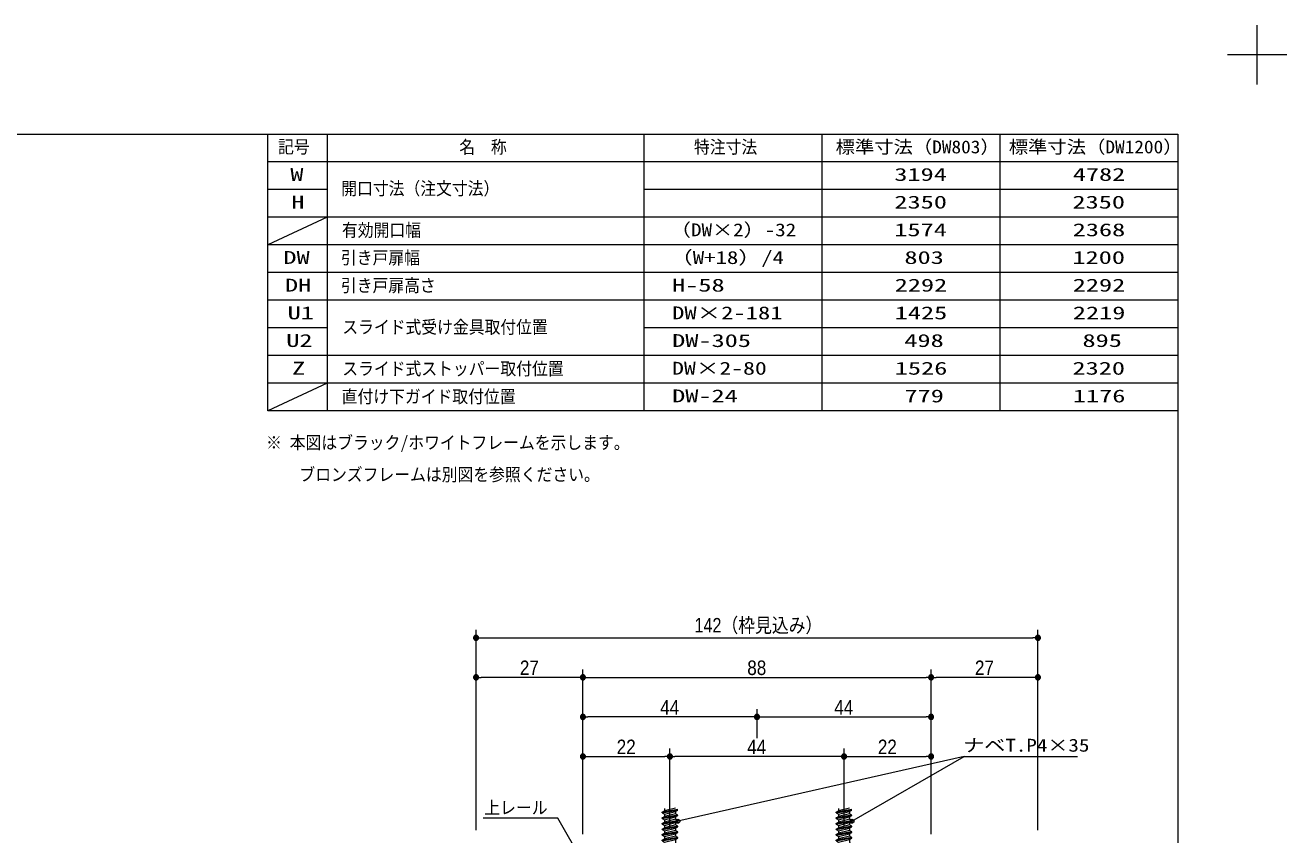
# Model space of a CAD drawing. Units: millimetres, scale not verified, with parts at other scales. Extents: x -6062 to 6062, y -3045 to 3045.
# Drawn here: x -701 to 2488, y 998 to 3045 of the extents above; entities that cross this region are included whole.
import ezdxf
from ezdxf.enums import TextEntityAlignment as Align

# ---------------------------------------------------------------- set-up
doc = ezdxf.new("R2010")
doc.units = ezdxf.units.MM
doc.header["$LTSCALE"] = 20
for name, color, linetype, lineweight in [('0-0_2寸法-1', 7, 'Continuous', 9), ('0-1_0', 7, 'Continuous', 9), ('0-3_2寸法-3', 7, 'Continuous', 9), ('0-4_3一般', 7, 'Continuous', 9), ('0-5_1図面枠', 7, 'Continuous', 9)]:
    doc.layers.add(name, color=color, linetype=linetype, lineweight=lineweight)
doc.styles.add('ＭＳ ゴシック', font='')
doc.styles.add('ＭＳ Ｐゴシック', font='')
doc.styles.get('ＭＳ ゴシック').set_extended_font_data('MS Gothic')
doc.styles.get('ＭＳ Ｐゴシック').set_extended_font_data('MS PGothic')

# ---------------------------------------------------------------- blocks, each defined once
blk = doc.blocks.new('_Dot')
at = {"layer": '0-1_0'}
for p, q in [((-10, 0), (-20, 0)), ((9.78, 2), (-9.78, 2)), ((7.99, 6), (-7.99, 6)), ((9.16, -3.98), (-9.16, -3.98)), ((6, -7.98), (-6, -7.98))]:
    blk.add_line(p, q, dxfattribs=at)
for points in [[(10, 0), (9.92, 1.25), (9.69, 2.49), (9.3, 3.68), (8.76, 4.82), (8.09, 5.88), (7.29, 6.85), (6.37, 7.71), (5.36, 8.44), (4.26, 9.05), (3.09, 9.51), (1.87, 9.82), (0.63, 9.98), (-0.63, 9.98), (-1.87, 9.82), (-3.09, 9.51), (-4.26, 9.05), (-5.36, 8.44), (-6.37, 7.71), (-7.29, 6.85), (-8.09, 5.88), (-8.76, 4.82), (-9.3, 3.68), (-9.69, 2.49), (-9.92, 1.25), (-10, 0), (0, 0)], [(-10, 0), (-9.92, -1.25), (-9.69, -2.49), (-9.3, -3.68), (-8.76, -4.82), (-8.09, -5.88), (-7.29, -6.85), (-6.37, -7.71), (-5.36, -8.44), (-4.26, -9.05), (-3.09, -9.51), (-1.87, -9.82), (-0.63, -9.98), (0.63, -9.98), (1.87, -9.82), (3.09, -9.51), (4.26, -9.05), (5.36, -8.44), (6.37, -7.71), (7.29, -6.85), (8.09, -5.88), (8.76, -4.82), (9.3, -3.68), (9.69, -2.49), (9.92, -1.25), (10, 0), (0, 0)]]:
    blk.add_lwpolyline(points, close=True, dxfattribs=at)
blk = doc.blocks.new('グループ-73')
at = {"layer": '0-4_3一般'}
for p, q in [((62723.7, 21078.2), (63523.7, 21219.6)), ((62723.7, 21078.2), (62723.7, 21104.9)), ((63403.7, 21315.5), (62843.7, 21174.2)), ((62843.7, 21291.6), (62843.7, 21174.2)), ((63403.7, 21150.3), (63523.7, 21219.6)), ((63403.7, 21150.3), (63403.7, 21032.9)), ((63523.7, 20963.6), (62723.7, 20822.2)), ((62723.7, 20822.2), (62843.7, 20891.5)), ((62723.7, 20795.6), (62723.7, 20822.2)), ((62723.7, 20795.6), (62843.7, 20726.3)), ((62723.7, 20512.9), (63523.7, 20654.2)), ((62723.7, 20512.9), (62723.7, 20539.6)), ((62843.7, 21009), (62843.7, 20891.5)), ((62843.7, 20726.3), (63403.7, 20867.6)), ((63403.7, 20750.2), (62843.7, 20608.9)), ((62843.7, 20726.3), (62843.7, 20608.9)), ((62843.7, 20443.6), (62843.7, 20326.2)), ((63403.7, 20867.6), (63523.7, 20936.9)), ((63403.7, 20867.6), (63403.7, 20750.2)), ((63523.7, 20680.9), (63403.7, 20750.2)), ((63403.7, 20585), (63523.7, 20654.2)), ((63403.7, 20585), (63403.7, 20467.5)), ((63523.7, 20654.2), (63523.7, 20680.9)), ((63523.7, 20398.2), (62723.7, 20256.9)), ((62723.7, 20256.9), (62843.7, 20326.2)), ((62723.7, 20230.2), (62723.7, 20256.9)), ((62723.7, 20230.2), (62843.7, 20161)), ((62723.7, 19947.6), (63523.7, 20088.9)), ((62723.7, 19947.6), (62723.7, 19974.2)), ((63523.7, 19832.9), (62723.7, 19691.6)), ((62843.7, 20161), (63403.7, 20302.3)), ((63403.7, 20184.9), (62843.7, 20043.5)), ((62843.7, 20161), (62843.7, 20043.5)), ((62843.7, 19878.3), (62843.7, 19760.9)), ((63403.7, 20302.3), (63523.7, 20371.6)), ((63403.7, 20302.3), (63403.7, 20184.9)), ((63523.7, 20115.6), (63403.7, 20184.9)), ((63403.7, 20019.6), (63523.7, 20088.9)), ((63403.7, 20019.6), (63403.7, 19902.2)), ((63403.7, 19737), (63523.7, 19806.2)), ((63523.7, 20088.9), (63523.7, 20115.6)), ((62723.7, 19691.6), (62843.7, 19760.9)), ((62723.7, 19664.9), (62723.7, 19691.6)), ((62723.7, 19664.9), (62843.3, 19595.9)), ((62743.7, 19504.9), (63503.7, 19504.9)), ((62843.3, 19595.9), (62843.7, 19595.6)), ((62843.7, 19595.6), (63403.7, 19737)), ((63403.7, 19737), (63403.7, 19604.9)), ((63503.7, 19504.9), (63823.7, 19504.9)), ((63823.7, 19504.9), (63823.7, 19360.4)), ((63123.7, 18984.9), (63123.7, 18888.3))]:
    blk.add_line(p, q, dxfattribs=at)
for points in [[(63523.7, 21246.2), (62723.7, 21104.9), (62843.7, 21174.2)], [(62723.7, 21078.2), (62843.7, 21009), (63403.7, 21150.3)], [(62723.7, 20795.6), (63523.7, 20936.9), (63523.7, 20963.6)], [(63523.7, 20680.9), (62723.7, 20539.6), (62843.7, 20608.9)], [(62723.7, 20512.9), (62843.7, 20443.6), (63403.7, 20585)], [(63523.7, 20963.6), (63403.7, 21032.9), (62843.7, 20891.5)], [(63523.7, 20398.2), (63403.7, 20467.5), (62843.7, 20326.2)], [(62723.7, 20230.2), (63523.7, 20371.6), (63523.7, 20398.2)], [(63523.7, 20115.6), (62723.7, 19974.2), (62843.7, 20043.5)], [(62723.7, 19947.6), (62843.7, 19878.3), (63403.7, 20019.6)], [(62723.7, 19664.9), (63523.7, 19806.2), (63523.7, 19832.9)], [(63523.7, 19832.9), (63403.7, 19902.2), (62843.7, 19760.9)], [(62423.7, 19360.4), (62423.7, 19504.9), (62743.7, 19504.9)]]:
    blk.add_lwpolyline(points, dxfattribs=at)
for centre, radius, start, end in [((62623.7, 19360.4), 200, 180, 205.65891), ((62623.7, 19360.4), 200, 205.65891, 231.31781), ((63123.7, 19984.9), 1000, 231.31781, 250.65891), ((62743.7, 19604.9), 100, 270, 312.40515), ((62743.7, 19604.9), 100, 312.40515, 354.8103), ((63503.7, 19604.9), 100, 180, 225), ((63503.7, 19604.9), 100, 225, 270), ((63123.7, 19984.9), 1000, 289.34109, 308.68219), ((63623.7, 19360.4), 200, 308.68219, 334.34109), ((63623.7, 19360.4), 200, 334.34109, 0), ((63123.7, 19984.9), 1000, 250.65891, 270), ((63123.7, 19984.9), 1000, 270, 289.34109)]:
    blk.add_arc(centre, radius, start, end, dxfattribs=at)
blk = doc.blocks.new('グループ-81')
at = {"layer": '0-4_3一般'}
for p, q in [((54723.7, 21246.2), (53923.7, 21104.9)), ((53923.7, 21078.2), (54723.7, 21219.6)), ((53923.7, 21104.9), (54043.7, 21174.2)), ((53923.7, 21078.2), (53923.7, 21104.9)), ((53923.7, 21078.2), (54043.7, 21009)), ((54603.7, 21315.5), (54043.7, 21174.2)), ((54043.7, 21291.6), (54043.7, 21174.2)), ((54043.7, 21009), (54603.7, 21150.3)), ((54603.7, 21150.3), (54723.7, 21219.6)), ((54603.7, 21150.3), (54603.7, 21032.9)), ((53923.7, 20795.6), (54723.7, 20936.9)), ((53923.7, 20795.6), (53923.7, 20822.2)), ((54723.7, 20680.9), (53923.7, 20539.6)), ((53923.7, 20539.6), (54043.7, 20608.9)), ((53923.7, 20512.9), (53923.7, 20539.6)), ((53923.7, 20512.9), (54043.7, 20443.6)), ((54603.7, 21032.9), (54043.7, 20891.5)), ((54043.7, 21009), (54043.7, 20891.5)), ((54043.7, 20726.3), (54043.7, 20608.9)), ((54043.7, 20443.6), (54603.7, 20585)), ((54603.7, 20467.5), (54043.7, 20326.2)), ((54043.7, 20443.6), (54043.7, 20326.2)), ((54723.7, 20963.6), (54603.7, 21032.9)), ((54603.7, 20867.6), (54723.7, 20936.9)), ((54603.7, 20867.6), (54603.7, 20750.2)), ((54603.7, 20585), (54723.7, 20654.2)), ((54603.7, 20585), (54603.7, 20467.5)), ((54723.7, 20398.2), (54603.7, 20467.5)), ((54723.7, 20936.9), (54723.7, 20963.6)), ((53923.7, 20230.2), (54723.7, 20371.6)), ((53923.7, 20230.2), (53923.7, 20256.9)), ((54723.7, 20115.6), (53923.7, 19974.2)), ((53923.7, 19974.2), (54043.7, 20043.5)), ((53923.7, 19947.6), (53923.7, 19974.2)), ((53923.7, 19947.6), (54043.7, 19878.3)), ((53923.7, 19664.9), (54723.7, 19806.2)), ((54043.7, 20161), (54043.7, 20043.5)), ((54043.7, 19878.3), (54603.7, 20019.6)), ((54603.7, 19902.2), (54043.7, 19760.9)), ((54043.7, 19878.3), (54043.7, 19760.9)), ((54603.7, 20302.3), (54723.7, 20371.6)), ((54603.7, 20302.3), (54603.7, 20184.9)), ((54603.7, 20019.6), (54723.7, 20088.9)), ((54603.7, 20019.6), (54603.7, 19902.2)), ((54723.7, 19832.9), (54603.7, 19902.2)), ((54603.7, 19737), (54723.7, 19806.2)), ((54723.7, 20371.6), (54723.7, 20398.2)), ((54723.7, 19806.2), (54723.7, 19832.9)), ((53623.7, 19504.9), (53943.7, 19504.9)), ((53623.7, 19360.4), (53623.7, 19504.9)), ((53923.7, 19664.9), (53923.7, 19691.6)), ((53923.7, 19664.9), (54043.3, 19595.9)), ((54043.3, 19595.9), (54043.7, 19595.6)), ((54043.7, 19595.6), (54603.7, 19737)), ((54603.7, 19737), (54603.7, 19604.9)), ((55023.7, 19504.9), (55023.7, 19360.4)), ((54323.7, 18984.9), (54323.7, 18888.3))]:
    blk.add_line(p, q, dxfattribs=at)
for points in [[(54723.7, 20963.6), (53923.7, 20822.2), (54043.7, 20891.5)], [(53923.7, 20795.6), (54043.7, 20726.3), (54603.7, 20867.6)], [(53923.7, 20512.9), (54723.7, 20654.2), (54723.7, 20680.9)], [(54723.7, 20680.9), (54603.7, 20750.2), (54043.7, 20608.9)], [(54723.7, 20398.2), (53923.7, 20256.9), (54043.7, 20326.2)], [(53923.7, 20230.2), (54043.7, 20161), (54603.7, 20302.3)], [(53923.7, 19947.6), (54723.7, 20088.9), (54723.7, 20115.6)], [(54723.7, 19832.9), (53923.7, 19691.6), (54043.7, 19760.9)], [(54723.7, 20115.6), (54603.7, 20184.9), (54043.7, 20043.5)], [(53943.7, 19504.9), (54703.7, 19504.9), (55023.7, 19504.9)]]:
    blk.add_lwpolyline(points, dxfattribs=at)
for centre, radius, start, end in [((53823.7, 19360.4), 200, 180, 205.65891), ((53823.7, 19360.4), 200, 205.65891, 231.31781), ((54323.7, 19984.9), 1000, 231.31781, 250.65891), ((53943.7, 19604.9), 100, 270, 312.40515), ((53943.7, 19604.9), 100, 312.40515, 354.8103), ((54703.7, 19604.9), 100, 180, 225), ((54703.7, 19604.9), 100, 225, 270), ((54323.7, 19984.9), 1000, 289.34109, 308.68219), ((54823.7, 19360.4), 200, 308.68219, 334.34109), ((54823.7, 19360.4), 200, 334.34109, 0), ((54323.7, 19984.9), 1000, 250.65891, 270), ((54323.7, 19984.9), 1000, 270, 289.34109)]:
    blk.add_arc(centre, radius, start, end, dxfattribs=at)
blk = doc.blocks.new('グループ-91')
at = {"layer": '0-4_3一般'}
for name in ['グループ-81', 'グループ-73']:
    blk.add_blockref(name, (0, 0), dxfattribs=at)
blk = doc.blocks.new('グループ-92')
at = {"layer": '0-4_3一般'}
blk.add_blockref('グループ-91', (0, 0), dxfattribs=at)
blk = doc.blocks.new('グループ-93')
at = {"layer": '0-5_1図面枠'}
for p, q in [((37000, 55400), (37000, 41400)), ((53000, 55400), (53000, 41400)), ((62000, 55400), (62000, 41400)), ((71000, 55400), (71000, 41400)), ((80000, 54000), (34000, 54000)), ((37000, 52600), (34000, 52600)), ((80000, 52600), (53000, 52600)), ((80000, 51200), (34000, 51200)), ((37000, 51200), (34000, 49800)), ((80000, 49800), (34000, 49800)), ((80000, 48400), (34000, 48400)), ((80000, 48400), (34000, 48400)), ((80000, 47000), (34000, 47000)), ((37000, 45600), (34000, 45600)), ((80000, 45600), (53000, 45600)), ((80000, 44200), (34000, 44200)), ((37000, 42800), (34000, 41400)), ((80000, 42800), (34000, 42800))]:
    blk.add_line(p, q, dxfattribs=at)
blk.add_lwpolyline([(34000, 55400), (80000, 55400), (80000, 41400), (34000, 41400)], close=True, dxfattribs=at)
at = {"layer": '0-5_1図面枠', "style": 'ＭＳ ゴシック'}
for s, width, p in [('記号', 0.9, (34514.6, 54232.8)), ('名\u3000称', 0.9, (43676, 54221.3)), ('特注寸法', 0.9, (55538.4, 54223)), ('標準寸法（DW803）', 1.1, (62695.9, 54227.1)), ('標準寸法（DW1200）', 1.1, (71450, 54227.1)), ('W', 1.5, (35135, 52836.6)), ('3194', 1.5, (65663.1, 52834.9)), ('4782', 1.5, (74682.7, 52836.6)), ('開口寸法（注文寸法）', 0.9, (37708, 52125.1)), ('H', 1.5, (35185.1, 51436.6)), ('2350', 1.5, (65667.2, 51434.9)), ('2350', 1.5, (74667.2, 51434.9)), ('有効開口幅', 0.9, (37745.9, 50019.6)), ('（DW×2）-32', 1.2, (54323.4, 50032.8)), ('1574', 1.5, (65663.1, 50034.9)), ('2368', 1.5, (74678.7, 50036.6)), ('DW', 1.5, (34786.9, 48636.6)), ('引き戸扉幅', 0.9, (37692.4, 48627.1)), ('（W+18）/4', 1.3, (54323.4, 48632.8)), ('803', 1.5, (66174.6, 48634.9)), ('1200', 1.5, (74667.2, 48634.9)), ('DH', 1.5, (34867.8, 47236.6)), ('引き戸扉高さ', 0.9, (37692.4, 47223.4)), ('H-58', 1.5, (54431, 47236.6)), ('2292', 1.5, (65682.7, 47236.6)), ('2292', 1.5, (74682.7, 47236.6)), ('U1', 1.5, (34997, 45834.9)), ('DW×2-181', 1.4, (54434.4, 45834.9)), ('1425', 1.5, (65682.7, 45834.9)), ('2219', 1.5, (74686.8, 45834.9)), ('スライド式受け金具取付位置', 0.9, (37761.4, 45119.3)), ('U2', 1.5, (34929.7, 44436.6)), ('DW-305', 1.5, (54434.4, 44434.9)), ('498', 1.5, (66170.5, 44436.6)), ('895', 1.5, (75174.6, 44436.6)), ('Z', 1.5, (35225.3, 43036.6)), ('スライド式ストッパー取付位置', 0.9, (37761.4, 43015.6)), ('DW×2-80', 1.35, (54434.4, 43034.9)), ('1526', 1.5, (65686.8, 43034.9)), ('2320', 1.5, (74667.2, 43034.9)), ('直付け下ガイド取付位置', 0.9, (37731, 41604.1)), ('DW-24', 1.5, (54434.4, 41636.6)), ('779', 1.5, (66178.6, 41636.6)), ('1176', 1.5, (74686.8, 41634.9)), ('※ 本図はブラック/ホワイトフレームを示します。', 0.9, (33908, 39277.6)), ('\u3000  ブロンズフレームは別図を参照ください。', 0.9, (34000, 37662.7))]:
    blk.add_text(s, height=650.9, dxfattribs=dict(at, width=width)).set_placement(p, align=Align.BOTTOM_LEFT)
blk = doc.blocks.new('グループ-94')
at = {"layer": '0-5_1図面枠'}
for p, q in [((84000, 57900), (84000, 60900)), ((85500, 59400), (82500, 59400))]:
    blk.add_line(p, q, dxfattribs=at)
blk = doc.blocks.new('グループ-96')
at = {"layer": '0-5_1図面枠'}
blk.add_lwpolyline([(-80000, 55400), (80000, 55400), (80000, -55400), (-80000, -55400)], close=True, dxfattribs=at)
blk = doc.blocks.new('図面枠')
at = {"layer": '0-5_1図面枠'}
for name in ['グループ-94', 'グループ-96']:
    blk.add_blockref(name, (0, 0), dxfattribs=at)

msp = doc.modelspace()

# ---------------------------------------------------------------- linework, layer by layer
at = {"layer": '0-0_2寸法-1'}
for p, q in [((438.68, 1416.34), (438.68, 1516.34)), ((1858.68, 1416.34), (1858.68, 1516.34)), ((451.4, 1496.34), (1845.97, 1496.34)), ((438.68, 1010.25), (438.68, 1416.34)), ((708.68, 1316.34), (708.68, 1416.34)), ((708.68, 1316.34), (708.68, 1416.34)), ((1588.68, 1316.34), (1588.68, 1416.34)), ((1588.68, 1316.34), (1588.68, 1416.34)), ((1858.68, 1010.25), (1858.68, 1416.34)), ((695.97, 1396.34), (451.4, 1396.34)), ((721.4, 1396.34), (1575.97, 1396.34)), ((1845.97, 1396.34), (1601.4, 1396.34)), ((708.68, 1216.34), (708.68, 1316.34)), ((1148.68, 1242.79), (1148.68, 1316.34)), ((1148.68, 1242.79), (1148.68, 1316.34)), ((1588.68, 1216.34), (1588.68, 1316.34)), ((1135.97, 1296.34), (721.4, 1296.34)), ((1161.4, 1296.34), (1575.97, 1296.34)), ((708.68, 1000.25), (708.68, 1216.34)), ((928.68, 1016.34), (928.68, 1216.34)), ((928.68, 1016.34), (928.68, 1216.34)), ((1368.68, 1021.91), (1368.68, 1216.34)), ((1368.68, 1021.91), (1368.68, 1216.34)), ((1588.68, 1000.25), (1588.68, 1216.34)), ((721.4, 1196.34), (915.97, 1196.34)), ((1355.97, 1196.34), (941.4, 1196.34)), ((1381.4, 1196.34), (1575.97, 1196.34))]:
    msp.add_line(p, q, dxfattribs=at)
at = {"layer": '0-3_2寸法-3'}
for p, q in [((1672.1, 1196.34), (948.68, 1032.71)), ((953.58, 1033.71), (943.79, 1033.71)), ((952.68, 1029.71), (944.69, 1029.71)), ((948.86, 1037.71), (948.51, 1037.71)), ((948.86, 1037.71), (948.51, 1037.71)), ((1393.42, 1033.61), (1383.63, 1033.61)), ((1392.52, 1029.61), (1384.53, 1029.61)), ((1388.7, 1037.61), (1388.35, 1037.61)), ((1388.7, 1037.61), (1388.35, 1037.61))]:
    msp.add_line(p, q, dxfattribs=at)
for points in [[(1388.52, 1032.62), (1672.1, 1196.34), (1958.4, 1196.34)], [(708.68, 929.74), (645.01, 1040.25), (456.72, 1040.25)]]:
    msp.add_lwpolyline(points, dxfattribs=at)
for centre in [(948.68, 1032.71), (948.68, 1032.71), (1388.52, 1032.62), (1388.52, 1032.62)]:
    msp.add_circle(centre, 5.01, dxfattribs=at)

# ---------------------------------------------------------------- block references
at = {"layer": '0-0_2寸法-1', "xscale": 0.6356201, "yscale": 0.6356201, "rotation": 180}
for p in [(438.68, 1496.34), (438.68, 1396.34), (708.68, 1396.34), (1588.68, 1396.34), (708.68, 1296.34), (1148.68, 1296.34), (708.68, 1196.34), (928.68, 1196.34), (1368.68, 1196.34)]:
    msp.add_blockref('_Dot', p, dxfattribs=at)
at = {"layer": '0-0_2寸法-1', "xscale": 0.6356201, "yscale": 0.6356201}
for p in [(1858.68, 1496.34), (708.68, 1396.34), (1588.68, 1396.34), (1858.68, 1396.34), (1148.68, 1296.34), (1588.68, 1296.34), (928.68, 1196.34), (1368.68, 1196.34), (1588.68, 1196.34)]:
    msp.add_blockref('_Dot', p, dxfattribs=at)
at = {"layer": '0-4_3一般', "xscale": 0.05, "yscale": 0.05}
msp.add_blockref('グループ-92', (-1787.5, 0), dxfattribs=at)
at = {"layer": '0-5_1図面枠', "xscale": 0.05, "yscale": 0.05}
for name in ['図面枠', 'グループ-93']:
    msp.add_blockref(name, (-1787.5, 0), dxfattribs=at)

# ---------------------------------------------------------------- texts
at = {"layer": '0-0_2寸法-1', "style": 'ＭＳ Ｐゴシック'}
for s, width, p in [('142（枠見込み）', 0.85, (990.77, 1498.87)), ('27', 0.9, (549.38, 1391.29)), ('88', 0.9, (1124.09, 1391.29)), ('27', 0.9, (1699.38, 1391.29)), ('44', 0.9, (903.99, 1291.29)), ('44', 0.9, (1343.99, 1291.29)), ('22', 0.9, (794.09, 1191.29)), ('44', 0.9, (1123.99, 1191.29)), ('22', 0.9, (1454.09, 1191.29))]:
    msp.add_text(s, height=36.66, dxfattribs=dict(at, width=width)).set_placement(p, align=Align.BOTTOM_LEFT)
at = {"layer": '0-3_2寸法-3', "style": 'ＭＳ ゴシック'}
for s, width, p in [('ナベT.P4×35', 1.2, (1669.6, 1198.74)), ('上レール', 0.9, (459.61, 1041.08))]:
    msp.add_text(s, height=32.55, dxfattribs=dict(at, width=width)).set_placement(p, align=Align.BOTTOM_LEFT)

doc.saveas('drawing.dxf')
